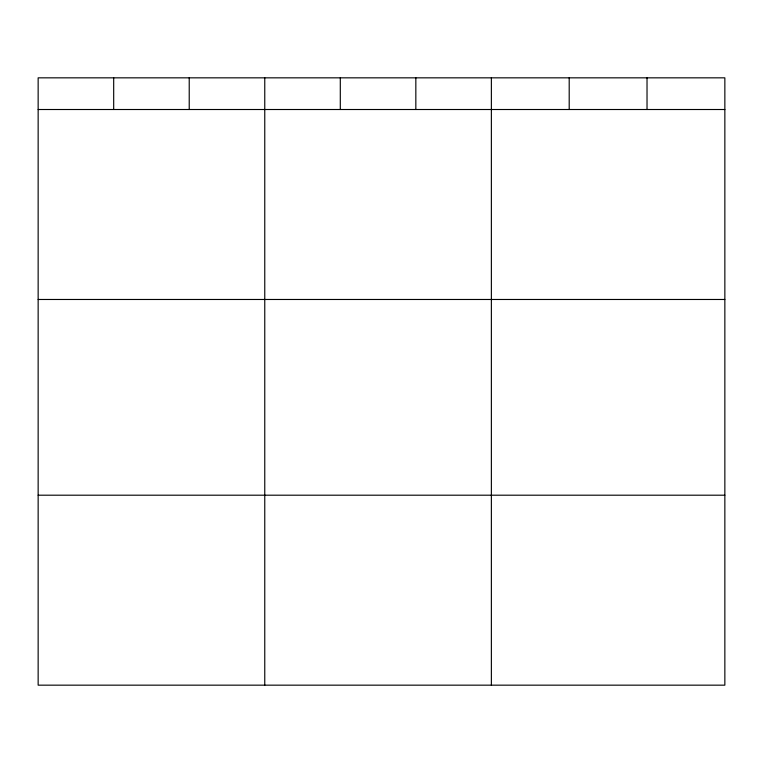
<?xml version="1.0" encoding="UTF-8"?>
<svg xmlns="http://www.w3.org/2000/svg" width="763" height="763" viewBox="0 0 763 763"><rect width="100%" height="100%" fill="white"/><g stroke="black" fill="none" stroke-linecap="round" stroke-linejoin="round"><path stroke-width="1.14" d="M724.85 109.51L724.85 685.164L38.15 685.164L38.15 77.836L724.85 77.836L724.85 109.51L38.15 109.51M38.15 299.478L724.85 299.478M38.15 495.197L724.85 495.197M647.024 77.836L647.024 109.51M569.198 77.836L569.198 109.51M491.372 77.836L491.372 685.164M415.835 77.836L415.835 109.51M340.298 77.836L340.298 109.51M264.761 77.836L264.761 685.164M189.224 77.836L189.224 109.51M113.687 77.836L113.687 109.51"/></g></svg>
